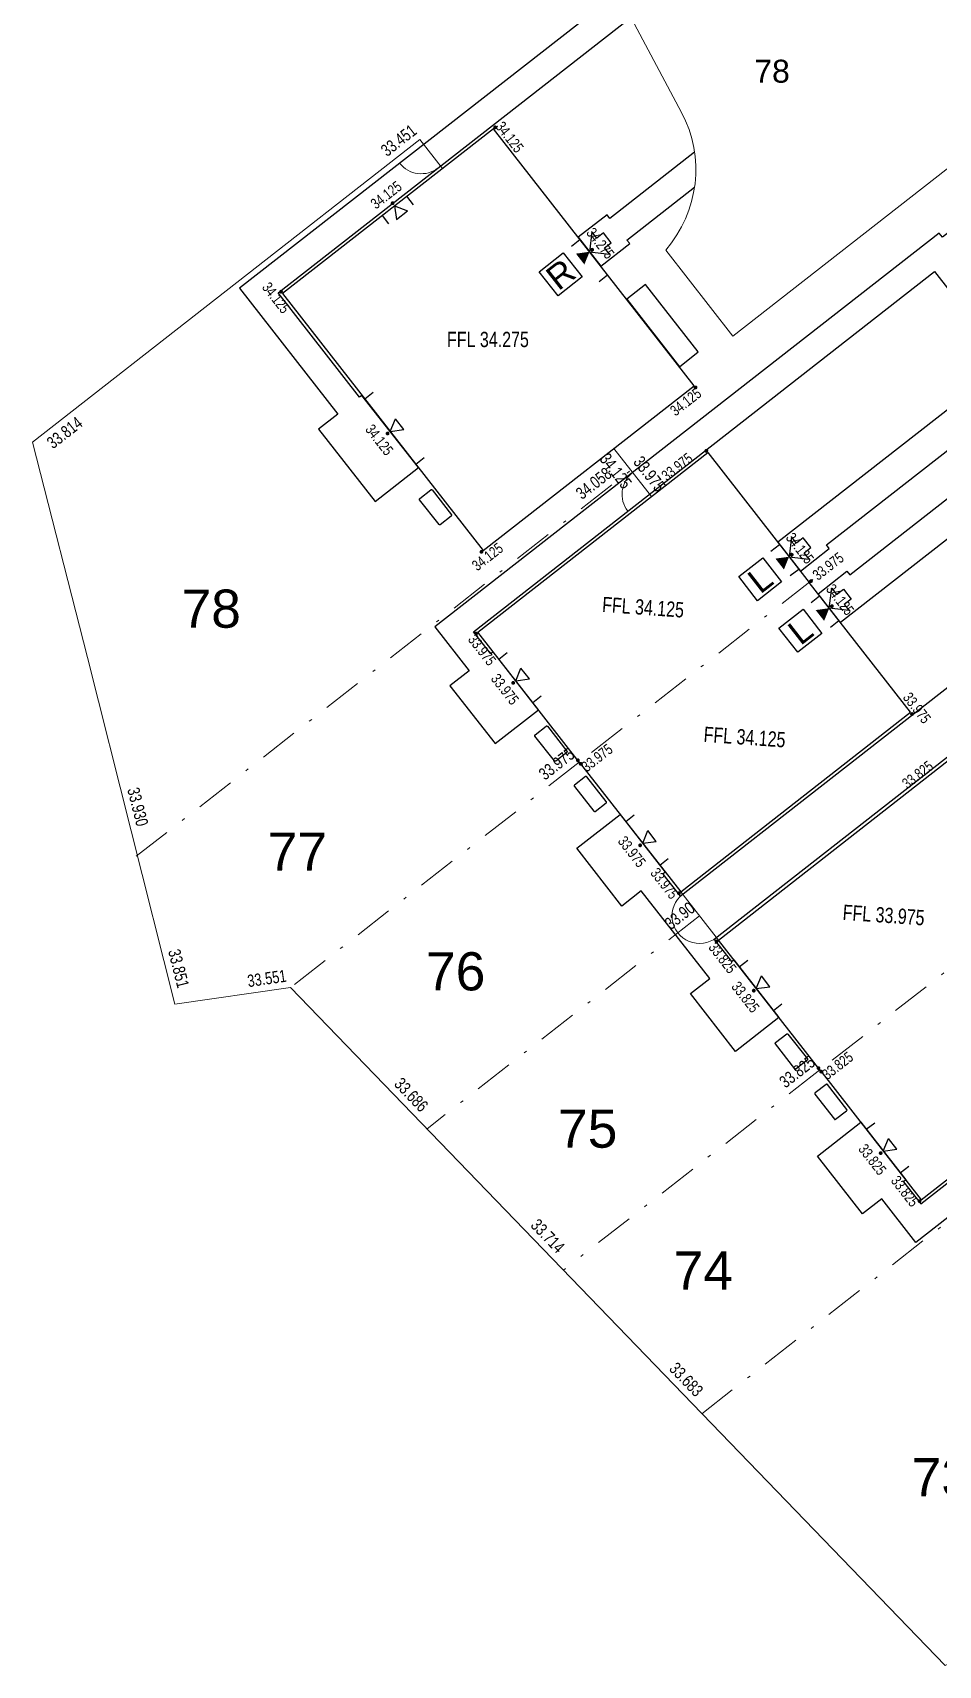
# Model space of a CAD drawing. Header units: metres. Extents: x 337936 to 338610, y 373199 to 374026.
# Drawn here: x 337988.9 to 338018.6, y 373703.4 to 373756.8 of the extents above; entities that cross this region are included whole.
import ezdxf

# ---------------------------------------------------------------- set-up
doc = ezdxf.new("R2010")
doc.units = ezdxf.units.M
doc.linetypes.add('DASHDOT', pattern=[25.4, 12.7, -6.35, 0, -6.35])
for name, color, linetype in [('A-WH_HT-Access-Main', 252, 'Continuous'), ('A-WH_HT-Services-ASHP', 252, 'Continuous'), ('A-WH_HT-Wall-Party Wall Line', 252, 'Continuous'), ('A-WH_HT-Wall-Structure', 252, 'Continuous'), ('DGL-Paths', 252, 'Continuous'), ('HOUSE_EXTERNAL_LEVELS', 7, 'Continuous'), ('HOUSE_SLAB_LEVEL', 7, 'Continuous'), ('PLOT_BOUNDARY_ANNOTATION', 7, 'Continuous')]:
    doc.layers.add(name, color=color, linetype=linetype)
doc.layers.add('A-WH_HT-Wall-Door Openings', color=252, linetype='Continuous', plot=False)
for name, color, linetype, lineweight in [('DGL_BT Gates', 252, 'Continuous', 9), ('DGL_BT Rear Fencing', 252, 'DASHDOT', 9), ('DGL_BT-Screen Fence', 252, 'FENCELINE2', 9), ('DGL_DRIVE', 252, 'Continuous', 9), ('DGL_Plot Parking', 252, 'Continuous', 9), ('DGL_PlotNo', 252, 'Continuous', 9)]:
    doc.layers.add(name, color=color, linetype=linetype, lineweight=lineweight)
doc.layers.add('HOUSE_DOORS', color=3, linetype='Continuous', true_color=0x00ff00)
doc.styles.add('AnnotativeArial', font='arial.ttf', dxfattribs={"height": 2})
doc.styles.add('ESTROAD', font='arial.ttf', dxfattribs={"width": 0.75})
doc.styles.get("Standard").update_dxf_attribs({"font": 'arial.ttf'})
doc.linetypes.add('FENCELINE2', pattern='A,6.35,-2.54,[132,ltypeshp.shx,S=2.54,R=0,X=-2.54,Y=0],-2.54,25.4', length=36.83)

msp = doc.modelspace()

# ---------------------------------------------------------------- hatches: boundary and pattern name
at = {"layer": 'HOUSE_DOORS'}
for points in [[(338007.148, 373749.669), (338006.979, 373749.252), (338006.702, 373749.607)], [(338013.68, 373739.684), (338013.511, 373739.267), (338013.234, 373739.622)], [(338014.996, 373738), (338014.827, 373737.583), (338014.55, 373737.937)]]:
    msp.add_hatch(color=256, dxfattribs=at).paths.add_polyline_path(points, flags=17)
at = {"layer": 'HOUSE_EXTERNAL_LEVELS'}
h = msp.add_hatch(color=256, dxfattribs=at)
edge = h.paths.add_edge_path(flags=17)
edge.add_ellipse((338004.057, 373753.744), major_axis=(-0.0448, 0.0448), ratio=1, start_angle=-97, end_angle=83, ccw=False)
edge.add_ellipse((338004.057, 373753.744), major_axis=(-0.0448, 0.0448), ratio=1, start_angle=83, end_angle=263, ccw=False)
h = msp.add_hatch(color=256, dxfattribs=at)
edge = h.paths.add_edge_path(flags=17)
edge.add_ellipse((338000.701, 373751.26), major_axis=(-0.0448, 0.0448), ratio=1, start_angle=83, end_angle=263, ccw=False)
edge.add_ellipse((338000.701, 373751.26), major_axis=(-0.0448, 0.0448), ratio=1, start_angle=-97, end_angle=83, ccw=False)
h = msp.add_hatch(color=256, dxfattribs=at)
edge = h.paths.add_edge_path(flags=17)
edge.add_ellipse((338007.233, 373749.736), major_axis=(0.0448, 0.0448), ratio=1, start_angle=83, end_angle=263, ccw=False)
edge.add_ellipse((338007.233, 373749.736), major_axis=(0.0448, 0.0448), ratio=1, start_angle=263, end_angle=443, ccw=False)
h = msp.add_hatch(color=256, dxfattribs=at)
edge = h.paths.add_edge_path(flags=17)
edge.add_ellipse((337997.047, 373748.361), major_axis=(-0.0448, 0.0448), ratio=1, start_angle=83, end_angle=263, ccw=False)
edge.add_ellipse((337997.047, 373748.361), major_axis=(-0.0448, 0.0448), ratio=1, start_angle=-97, end_angle=83, ccw=False)
h = msp.add_hatch(color=256, dxfattribs=at)
edge = h.paths.add_edge_path(flags=17)
edge.add_ellipse((338010.618, 373745.227), major_axis=(0.0448, 0.0448), ratio=1, start_angle=263, end_angle=443, ccw=False)
edge.add_ellipse((338010.618, 373745.227), major_axis=(0.0448, 0.0448), ratio=1, start_angle=83, end_angle=263, ccw=False)
h = msp.add_hatch(color=256, dxfattribs=at)
edge = h.paths.add_edge_path(flags=17)
edge.add_ellipse((338000.536, 373743.719), major_axis=(0.0448, 0.0448), ratio=1, start_angle=263, end_angle=443, ccw=False)
edge.add_ellipse((338000.536, 373743.719), major_axis=(0.0448, 0.0448), ratio=1, start_angle=83, end_angle=263, ccw=False)
h = msp.add_hatch(color=256, dxfattribs=at)
edge = h.paths.add_edge_path(flags=17)
edge.add_ellipse((338010.971, 373743.151), major_axis=(0.0448, 0.0448), ratio=1, start_angle=263, end_angle=443, ccw=False)
edge.add_ellipse((338010.971, 373743.151), major_axis=(0.0448, 0.0448), ratio=1, start_angle=83, end_angle=263, ccw=False)
h = msp.add_hatch(color=256, dxfattribs=at)
edge = h.paths.add_edge_path(flags=17)
edge.add_ellipse((338003.608, 373739.844), major_axis=(0.0448, 0.0448), ratio=1, start_angle=263, end_angle=443, ccw=False)
edge.add_ellipse((338003.608, 373739.844), major_axis=(0.0448, 0.0448), ratio=1, start_angle=83, end_angle=263, ccw=False)
h = msp.add_hatch(color=256, dxfattribs=at)
edge = h.paths.add_edge_path(flags=17)
edge.add_ellipse((338013.765, 373739.751), major_axis=(0.0448, 0.0448), ratio=1, start_angle=83, end_angle=263, ccw=False)
edge.add_ellipse((338013.765, 373739.751), major_axis=(0.0448, 0.0448), ratio=1, start_angle=263, end_angle=443, ccw=False)
h = msp.add_hatch(color=256, dxfattribs=at)
edge = h.paths.add_edge_path(flags=17)
edge.add_ellipse((338014.396, 373738.887), major_axis=(0.0448, 0.0448), ratio=1, start_angle=83, end_angle=263, ccw=False)
edge.add_ellipse((338014.396, 373738.887), major_axis=(0.0448, 0.0448), ratio=1, start_angle=263, end_angle=443, ccw=False)
h = msp.add_hatch(color=256, dxfattribs=at)
edge = h.paths.add_edge_path(flags=17)
edge.add_ellipse((338014.396, 373738.887), major_axis=(-0.0448, 0.0448), ratio=1, start_angle=83, end_angle=263, ccw=False)
edge.add_ellipse((338014.396, 373738.887), major_axis=(-0.0448, 0.0448), ratio=1, start_angle=-97, end_angle=83, ccw=False)
h = msp.add_hatch(color=256, dxfattribs=at)
edge = h.paths.add_edge_path(flags=17)
edge.add_ellipse((338015.081, 373738.067), major_axis=(0.0448, 0.0448), ratio=1, start_angle=83, end_angle=263, ccw=False)
edge.add_ellipse((338015.081, 373738.067), major_axis=(0.0448, 0.0448), ratio=1, start_angle=263, end_angle=443, ccw=False)
h = msp.add_hatch(color=256, dxfattribs=at)
edge = h.paths.add_edge_path(flags=17)
edge.add_ellipse((338003.432, 373737.168), major_axis=(-0.0448, 0.0448), ratio=1, start_angle=-97, end_angle=83, ccw=False)
edge.add_ellipse((338003.432, 373737.168), major_axis=(-0.0448, 0.0448), ratio=1, start_angle=83, end_angle=263, ccw=False)
h = msp.add_hatch(color=256, dxfattribs=at)
edge = h.paths.add_edge_path(flags=17)
edge.add_ellipse((338004.648, 373735.554), major_axis=(0.0448, 0.0448), ratio=1, start_angle=263, end_angle=443, ccw=False)
edge.add_ellipse((338004.648, 373735.554), major_axis=(0.0448, 0.0448), ratio=1, start_angle=83, end_angle=263, ccw=False)
h = msp.add_hatch(color=256, dxfattribs=at)
edge = h.paths.add_edge_path(flags=17)
edge.add_ellipse((338017.705, 373734.533), major_axis=(-0.0448, 0.0448), ratio=1, start_angle=-97, end_angle=83, ccw=False)
edge.add_ellipse((338017.705, 373734.533), major_axis=(-0.0448, 0.0448), ratio=1, start_angle=83, end_angle=263, ccw=False)
h = msp.add_hatch(color=256, dxfattribs=at)
edge = h.paths.add_edge_path(flags=17)
edge.add_ellipse((338006.766, 373733.019), major_axis=(0.0448, 0.0448), ratio=1, start_angle=83, end_angle=263, ccw=False)
edge.add_ellipse((338006.766, 373733.019), major_axis=(0.0448, 0.0448), ratio=1, start_angle=263, end_angle=443, ccw=False)
h = msp.add_hatch(color=256, dxfattribs=at)
edge = h.paths.add_edge_path(flags=17)
edge.add_ellipse((338006.856, 373732.904), major_axis=(0.0448, 0.0448), ratio=1, start_angle=83, end_angle=263, ccw=False)
edge.add_ellipse((338006.856, 373732.904), major_axis=(0.0448, 0.0448), ratio=1, start_angle=263, end_angle=443, ccw=False)
h = msp.add_hatch(color=256, dxfattribs=at)
edge = h.paths.add_edge_path(flags=17)
edge.add_ellipse((338008.803, 373730.235), major_axis=(0.0448, 0.0448), ratio=1, start_angle=263, end_angle=443, ccw=False)
edge.add_ellipse((338008.803, 373730.235), major_axis=(0.0448, 0.0448), ratio=1, start_angle=83, end_angle=263, ccw=False)
h = msp.add_hatch(color=256, dxfattribs=at)
edge = h.paths.add_edge_path(flags=17)
edge.add_ellipse((338010.075, 373728.665), major_axis=(-0.0448, 0.0448), ratio=1, start_angle=83, end_angle=263, ccw=False)
edge.add_ellipse((338010.075, 373728.665), major_axis=(-0.0448, 0.0448), ratio=1, start_angle=-97, end_angle=83, ccw=False)
h = msp.add_hatch(color=256, dxfattribs=at)
edge = h.paths.add_edge_path(flags=17)
edge.add_ellipse((338011.306, 373727.089), major_axis=(-0.0448, 0.0448), ratio=1, start_angle=-97, end_angle=83, ccw=False)
edge.add_ellipse((338011.306, 373727.089), major_axis=(-0.0448, 0.0448), ratio=1, start_angle=83, end_angle=263, ccw=False)
h = msp.add_hatch(color=256, dxfattribs=at)
edge = h.paths.add_edge_path(flags=17)
edge.add_ellipse((338012.522, 373725.476), major_axis=(0.0448, 0.0448), ratio=1, start_angle=263, end_angle=443, ccw=False)
edge.add_ellipse((338012.522, 373725.476), major_axis=(0.0448, 0.0448), ratio=1, start_angle=83, end_angle=263, ccw=False)
h = msp.add_hatch(color=256, dxfattribs=at)
edge = h.paths.add_edge_path(flags=17)
edge.add_ellipse((338014.64, 373722.941), major_axis=(0.0448, 0.0448), ratio=1, start_angle=83, end_angle=263, ccw=False)
edge.add_ellipse((338014.64, 373722.941), major_axis=(0.0448, 0.0448), ratio=1, start_angle=263, end_angle=443, ccw=False)
h = msp.add_hatch(color=256, dxfattribs=at)
edge = h.paths.add_edge_path(flags=17)
edge.add_ellipse((338014.73, 373722.825), major_axis=(0.0448, 0.0448), ratio=1, start_angle=83, end_angle=263, ccw=False)
edge.add_ellipse((338014.73, 373722.825), major_axis=(0.0448, 0.0448), ratio=1, start_angle=263, end_angle=443, ccw=False)
h = msp.add_hatch(color=256, dxfattribs=at)
edge = h.paths.add_edge_path(flags=17)
edge.add_ellipse((338016.678, 373720.157), major_axis=(0.0448, 0.0448), ratio=1, start_angle=263, end_angle=443, ccw=False)
edge.add_ellipse((338016.678, 373720.157), major_axis=(0.0448, 0.0448), ratio=1, start_angle=83, end_angle=263, ccw=False)
h = msp.add_hatch(color=256, dxfattribs=at)
edge = h.paths.add_edge_path(flags=17)
edge.add_ellipse((338017.949, 373718.586), major_axis=(-0.0448, 0.0448), ratio=1, start_angle=83, end_angle=263, ccw=False)
edge.add_ellipse((338017.949, 373718.586), major_axis=(-0.0448, 0.0448), ratio=1, start_angle=-97, end_angle=83, ccw=False)

# ---------------------------------------------------------------- linework, layer by layer
at = {"layer": 'A-WH_HT-Access-Main'}
for points in [[(338007.148, 373749.67), (338007.801, 373749.589), (338007.64, 373749.795), (338007.861, 373749.967), (338007.609, 373750.29), (338007.388, 373750.117), (338007.228, 373750.322), (338007.148, 373749.67)], [(338013.68, 373739.684), (338014.333, 373739.604), (338014.172, 373739.809), (338014.393, 373739.982), (338014.141, 373740.304), (338013.92, 373740.132), (338013.76, 373740.337), (338013.68, 373739.684)], [(338014.996, 373738), (338015.076, 373738.653), (338015.236, 373738.448), (338015.457, 373738.62), (338015.709, 373738.297), (338015.488, 373738.125), (338015.649, 373737.92), (338014.996, 373738)]]:
    msp.add_lwpolyline(points, dxfattribs=at)
at = {"layer": 'A-WH_HT-Services-ASHP'}
for points in [[(338001.949, 373741.876, -0.414214), (338001.991, 373741.87), (338002.629, 373741.055, -0.414214), (338002.623, 373741.013), (338002.262, 373740.731, -0.414214), (338002.22, 373740.736), (338001.583, 373741.551, -0.414214), (338001.588, 373741.594)], [(338005.726, 373734.138, -0.414214), (338005.769, 373734.133), (338006.406, 373733.318, -0.414214), (338006.401, 373733.275), (338006.04, 373732.993, -0.414214), (338005.998, 373732.999), (338005.36, 373733.814, -0.414214), (338005.366, 373733.856)], [(338007.69, 373731.625, 0.414214), (338007.696, 373731.667), (338007.058, 373732.482, 0.414214), (338007.016, 373732.487), (338006.655, 373732.205, 0.414214), (338006.65, 373732.163), (338007.287, 373731.348, 0.414214), (338007.33, 373731.343)], [(338013.601, 373724.06, -0.414214), (338013.643, 373724.055), (338014.28, 373723.239, -0.414214), (338014.275, 373723.197), (338013.914, 373722.915, -0.414214), (338013.872, 373722.92), (338013.235, 373723.736, -0.414214), (338013.24, 373723.778)], [(338015.565, 373721.546, 0.414214), (338015.57, 373721.588), (338014.933, 373722.404, 0.414214), (338014.891, 373722.409), (338014.53, 373722.127, 0.414214), (338014.525, 373722.085), (338015.162, 373721.269, 0.414214), (338015.204, 373721.264)]]:
    msp.add_lwpolyline(points, format="xyb", close=True, dxfattribs=at)
at = {"layer": 'A-WH_HT-Wall-Door Openings', "linetype": 'ByBlock'}
for p, q in [((338001.388, 373751.211), (338001.17, 373751.489)), ((338000.582, 373750.582), (338000.365, 373750.86)), ((338006.555, 373749.855), (338006.833, 373750.072)), ((338007.462, 373748.695), (338007.74, 373748.912)), ((337999.788, 373744.853), (338000.065, 373745.071)), ((338001.456, 373742.718), (338001.734, 373742.935)), ((338013.087, 373739.87), (338013.365, 373740.087)), ((338013.717, 373739.065), (338013.995, 373739.282)), ((338014.403, 373738.186), (338014.681, 373738.403)), ((338015.033, 373737.38), (338015.311, 373737.597)), ((338004.176, 373736.334), (338004.454, 373736.551)), ((338005.29, 373734.908), (338005.568, 373735.125)), ((338008.332, 373731.015), (338008.609, 373731.232)), ((338009.446, 373729.589), (338009.724, 373729.806)), ((338012.05, 373726.256), (338012.328, 373726.473)), ((338013.165, 373724.829), (338013.442, 373725.046)), ((338016.206, 373720.936), (338016.484, 373721.153)), ((338017.32, 373719.51), (338017.598, 373719.727))]:
    msp.add_line(p, q, dxfattribs=at)
at = {"layer": 'A-WH_HT-Wall-Party Wall Line', "linetype": 'DASHDOT', "lineweight": 15, "ltscale": 0.1}
for points in [[(338014.456, 373738.935), (338006.693, 373732.869)], [(338022.33, 373728.856), (338014.567, 373722.79)]]:
    msp.add_lwpolyline(points, dxfattribs=at)
at = {"layer": 'A-WH_HT-Wall-Structure'}
for points in [[(337997.093, 373748.303), (338003.666, 373739.889), (338010.573, 373745.285), (338003.999, 373753.699)], [(338010.709, 373746.391), (338008.983, 373748.599), (338008.363, 373748.114), (338010.088, 373745.906)]]:
    msp.add_lwpolyline(points, close=True, dxfattribs=at)
at = {"layer": 'A-WH_HT-Wall-Structure', "lineweight": -3}
for points in [[(338006.811, 373732.961), (338003.489, 373737.213), (338011.016, 373743.094), (338014.338, 373738.842)], [(338006.811, 373732.961), (338010.132, 373728.71), (338017.659, 373734.591), (338014.338, 373738.842)], [(338014.685, 373722.883), (338011.364, 373727.134), (338018.891, 373733.015), (338022.212, 373728.764)], [(338014.685, 373722.883), (338018.007, 373718.632), (338025.534, 373724.512), (338022.212, 373728.764)]]:
    msp.add_lwpolyline(points, dxfattribs=at)
at = {"layer": 'DGL-Paths'}
for points in [[(338008.075, 373758.152), (337995.689, 373748.475), (337998.91, 373744.352), (337998.28, 373743.86), (338000.127, 373741.496), (338001.545, 373742.604), (337999.698, 373744.968), (337999.62, 373744.906), (337996.952, 373748.32), (338008.504, 373757.345)], [(338022.499, 373753.113), (338018.699, 373750.144), (338018.592, 373750.281), (338002.086, 373737.385), (338003.206, 373735.951), (338002.576, 373735.458), (338004.053, 373733.567), (338005.472, 373734.675), (338003.994, 373736.567), (338003.915, 373736.505), (338003.349, 373737.23), (338018.437, 373749.018), (338020.793, 373746.003), (338013.311, 373740.157), (338014.049, 373739.212), (338014.995, 373739.95), (338014.903, 373740.069), (338022.148, 373745.73)], [(338010.586, 373752.927), (338007.817, 373750.763), (338007.724, 373750.881), (338006.779, 373750.142), (338007.517, 373749.197), (338008.463, 373749.935), (338008.371, 373750.054), (338010.586, 373751.785)], [(338022.847, 373743.373), (338015.365, 373737.527), (338014.627, 373738.473), (338015.572, 373739.212), (338015.665, 373739.093), (338022.91, 373744.754)], [(338026.311, 373738.939), (338011.223, 373727.151), (338011.79, 373726.426), (338011.869, 373726.488), (338013.346, 373724.597), (338011.928, 373723.489), (338010.45, 373725.38), (338011.081, 373725.872), (338008.84, 373728.741), (338008.209, 373728.248), (338006.732, 373730.139), (338008.15, 373731.248), (338009.628, 373729.356), (338009.549, 373729.295), (338010.115, 373728.57), (338025.203, 373740.358)], [(338038.177, 373733.002), (338033.689, 373729.496), (338033.631, 373729.57), (338017.834, 373717.228), (338016.714, 373718.662), (338016.083, 373718.169), (338014.606, 373720.061), (338016.024, 373721.169), (338017.502, 373719.278), (338017.423, 373719.216), (338017.989, 373718.491), (338033.077, 373730.279), (338030.722, 373733.294), (338023.24, 373727.449), (338022.501, 373728.394), (338023.446, 373729.133), (338023.539, 373729.015), (338030.784, 373734.676), (338030.889, 373734.542)]]:
    msp.add_lwpolyline(points, dxfattribs=at)
at = {"layer": 'DGL_BT Gates'}
for centre, start, end in [((338001.639, 373753.124), 218, 308), ((338009.112, 373741.732), 128, 218), ((338010.748, 373727.922), 128, 308)]:
    msp.add_arc(centre, 0.9, start, end, dxfattribs=at)
at = {"layer": 'DGL_BT Rear Fencing', "ltscale": 0.1}
for p, q in [((337992.311, 373729.875), (338008.496, 373742.52)), ((338006.811, 373732.961), (337997.359, 373725.58)), ((338010.748, 373727.922), (338001.827, 373720.953)), ((338014.685, 373722.883), (338006.294, 373716.327)), ((338024.304, 373722.156), (338010.823, 373711.623))]:
    msp.add_line(p, q, dxfattribs=at)
at = {"layer": 'DGL_BT-Screen Fence', "ltscale": 0.03}
for p, q in [((338009.173, 373741.654), (338007.942, 373743.23)), ((338010.132, 373728.71), (338011.364, 373727.134))]:
    msp.add_line(p, q, dxfattribs=at)
at = {"layer": 'DGL_BT-Screen Fence', "ltscale": 0.03, "flags": 128}
msp.add_lwpolyline([(338002.333, 373752.398), (338001.595, 373753.343), (337988.917, 373743.439), (337990.709, 373736.387), (337993.575, 373725.031), (337997.359, 373725.58), (338018.792, 373703.385), (338032.007, 373710.119), (338038.181, 373714.943)], dxfattribs=at)
at = {"layer": 'DGL_DRIVE', "flags": 128}
msp.add_lwpolyline([(338025.431, 373757.528), (338011.841, 373746.911), (338009.642, 373749.726, 0.31092), (338010.159, 373754.232), (338007.886, 373758.506)], format="xyb", dxfattribs=at)
at = {"layer": 'HOUSE_DOORS'}
for p, q in [((338000.768, 373751.174), (338001.185, 373751.006)), ((338000.768, 373751.174), (338000.83, 373750.729)), ((338000.83, 373750.729), (338001.185, 373751.006)), ((338000.622, 373743.786), (338000.79, 373744.203)), ((338001.067, 373743.848), (338000.79, 373744.203)), ((338000.622, 373743.786), (338001.067, 373743.848)), ((338004.733, 373735.621), (338004.902, 373736.038)), ((338005.179, 373735.684), (338004.902, 373736.038)), ((338004.733, 373735.621), (338005.179, 373735.684)), ((338008.889, 373730.302), (338009.057, 373730.719)), ((338009.334, 373730.365), (338009.057, 373730.719)), ((338008.889, 373730.302), (338009.334, 373730.365)), ((338012.607, 373725.542), (338012.776, 373725.96)), ((338013.053, 373725.605), (338012.776, 373725.96)), ((338012.607, 373725.542), (338013.053, 373725.605)), ((338016.763, 373720.223), (338016.932, 373720.641)), ((338017.209, 373720.286), (338016.932, 373720.641)), ((338016.763, 373720.223), (338017.209, 373720.286))]:
    msp.add_line(p, q, dxfattribs=at)
at = {"layer": 'HOUSE_EXTERNAL_LEVELS', "color": 0, "flags": 128}
for points in [[(338005.5, 373749.017), (338006.288, 373749.632), (338006.904, 373748.844), (338006.116, 373748.229), (338005.5, 373749.017)], [(338012.033, 373739.032), (338012.821, 373739.648), (338013.436, 373738.86), (338012.648, 373738.244), (338012.033, 373739.032)], [(338013.349, 373737.347), (338014.137, 373737.963), (338014.752, 373737.175), (338013.964, 373736.559), (338013.349, 373737.347)]]:
    msp.add_lwpolyline(points, dxfattribs=at)

# ---------------------------------------------------------------- texts
at = {"layer": 'DGL_Plot Parking', "insert": (338013.122, 373755.576), "char_height": 0.75, "attachment_point": 5, "style": 'AnnotativeArial'}
msp.add_mtext('78', dxfattribs=at)
at = {"layer": 'DGL_PlotNo', "char_height": 1.25, "width": 2.66537, "attachment_point": 5, "style": 'AnnotativeArial'}
for s, insert in [('78', (337994.763, 373737.975)), ('77', (337997.584, 373730.025)), ('76', (338002.766, 373726.1)), ('75', (338007.088, 373720.95)), ('74', (338010.874, 373716.315)), ('73', (338018.666, 373709.539))]:
    msp.add_mtext(s, dxfattribs=dict(at, insert=insert))
at = {"layer": 'HOUSE_DOORS', "color": 100, "linetype": 'Continuous', "style": 'ESTROAD', "width": 0.75}
for s, rotation, p in [('34.125', 38, (338000.155, 373751.047)), ('34.275', 308, (338007.021, 373750.282)), ('34.125', 308, (337999.786, 373743.845)), ('34.125', 308, (338013.553, 373740.297)), ('34.125', 308, (338014.869, 373738.613)), ('33.975', 308, (338003.897, 373735.68)), ('33.975', 308, (338008.053, 373730.361)), ('33.825', 308, (338011.771, 373725.601)), ('33.825', 308, (338015.927, 373720.282))]:
    msp.add_text(s, height=0.35, rotation=rotation, dxfattribs=at).set_placement(p)
at = {"layer": 'HOUSE_EXTERNAL_LEVELS', "color": 0, "linetype": 'Continuous', "style": 'ESTROAD', "width": 0.75}
for s, rotation, p in [('34.125', 308, (338004.051, 373753.759)), ('34.125', 308, (337996.405, 373748.497)), ('34.125', 38, (338009.961, 373744.271)), ('33.975', 38, (338009.679, 373742.147)), ('34.125', 38, (338003.472, 373739.201)), ('33.975', 38, (338014.624, 373738.889)), ('33.975', 308, (338003.147, 373736.965)), ('33.975', 308, (338017.384, 373735.069)), ('33.975', 38, (338007.059, 373732.619)), ('33.825', 38, (338017.553, 373732.068)), ('33.975', 308, (338009.118, 373729.322)), ('33.825', 308, (338011.021, 373726.886)), ('33.825', 38, (338014.933, 373722.54)), ('33.825', 308, (338016.992, 373719.244))]:
    msp.add_text(s, height=0.35, rotation=rotation, dxfattribs=at).set_placement(p)
at = {"layer": 'HOUSE_EXTERNAL_LEVELS', "color": 0, "char_height": 0.8, "width": 0.8, "attachment_point": 5, "rotation": 38, "line_spacing_factor": 0.888}
for s, insert in [('\\W1.00;R', (338006.202, 373748.931)), ('\\W1.00;L', (338012.734, 373738.946)), ('\\W1.00;L', (338014.05, 373737.261))]:
    msp.add_mtext(s, dxfattribs=dict(at, insert=insert))
at = {"layer": 'HOUSE_SLAB_LEVEL', "color": 1, "linetype": 'Continuous', "true_color": 0xff0000, "style": 'ESTROAD', "width": 0.75}
msp.add_text('FFL 34.275', height=0.5, dxfattribs=at).set_placement((338002.482, 373746.548))
for s, p in [('FFL 34.125', (338007.549, 373737.876)), ('FFL 34.125', (338010.871, 373733.624)), ('FFL 33.975', (338015.423, 373727.797))]:
    msp.add_text(s, height=0.5, rotation=356, dxfattribs=at).set_placement(p)
at = {"layer": 'PLOT_BOUNDARY_ANNOTATION', "linetype": 'Continuous', "style": 'ESTROAD', "width": 0.75}
for s, rotation, p in [('33.451', 38, (338000.518, 373752.765)), ('33.814', 38, (337989.582, 373743.195)), ('34.125', 308, (338007.457, 373742.873)), ('33.975', 308, (338008.558, 373742.778)), ('34.058', 38, (338006.9, 373741.536)), ('33.975', 37.9869, (338005.686, 373732.346)), ('33.930', 284.2112, (337992.01, 373732.068)), ('33.90', 38, (338009.81, 373727.452)), ('33.851', 284.1645, (337993.348, 373726.775)), ('33.551', 8.2517, (337995.979, 373725.589)), ('33.825', 38, (338013.561, 373722.267)), ('33.686', 314, (338000.724, 373722.393)), ('33.714', 314, (338005.192, 373717.767)), ('33.683', 314, (338009.727, 373713.07))]:
    msp.add_text(s, height=0.4, rotation=rotation, dxfattribs=at).set_placement(p)

doc.saveas('drawing.dxf')
